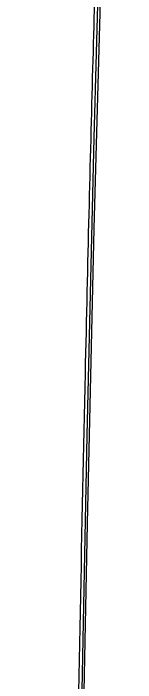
# Model space of a CAD drawing. Header units: millimetres. Extents: x 2448 to 4397, y 790 to 2168.
# Drawn here: x 2844.144 to 2845.013, y 2009.853 to 2014.599 of the extents above; entities that cross this region are included whole.
import ezdxf

# ---------------------------------------------------------------- set-up
doc = ezdxf.new("R2010")
doc.units = ezdxf.units.MM

msp = doc.modelspace()

# ---------------------------------------------------------------- linework, layer by layer
at = {"color": 7, "linetype": 'Continuous', "lineweight": 25, "flags": 128}
for points in [[(2845.0129, 2019.6761), (2844.9637, 2019.5084), (2844.9141, 2019.0057), (2844.8641, 2018.1704), (2844.8142, 2017.0065), (2844.7645, 2015.5193), (2844.7152, 2013.7158), (2844.6665, 2011.6044), (2844.6188, 2009.195), (2844.5722, 2006.4987), (2844.5269, 2003.5281), (2844.4832, 2000.2972), (2844.4412, 1996.8209), (2844.4012, 1993.1154), (2844.3633, 1989.1981), (2844.3277, 1985.0872), (2844.2946, 1980.8019), (2844.2642, 1976.3622), (2844.2365, 1971.7887), (2844.2117, 1967.1027), (2844.1899, 1962.3262), (2844.1712, 1957.4814), (2844.1558, 1952.5909), (2844.1436, 1947.6775)], [(2845.0114, 2018.9754), (2844.9627, 2018.8092), (2844.9135, 2018.3115), (2844.8641, 2017.4843), (2844.8146, 2016.3317), (2844.7654, 2014.859), (2844.7166, 2013.0731), (2844.6684, 2010.9822), (2844.6211, 2008.5962), (2844.575, 2005.9262), (2844.5302, 2002.9845), (2844.4869, 1999.785), (2844.4453, 1996.3425), (2844.4057, 1992.6732), (2844.3681, 1988.794), (2844.3329, 1984.7231), (2844.3001, 1980.4795), (2844.2699, 1976.083), (2844.2425, 1971.554), (2844.218, 1966.9137), (2844.2054, 1964.2491)]]:
    msp.add_lwpolyline(points, dxfattribs=at)
at = {"color": 7, "linetype": 'Continuous', "lineweight": 25}
msp.add_open_spline([(2844.203, 1964.2513), (2844.2048, 1964.7099), (2844.2134, 1967.005), (2844.2313, 1971.095), (2844.2598, 1976.4138), (2844.2954, 1982.0859), (2844.3399, 1987.9943), (2844.394, 1993.9675), (2844.4533, 1999.4429), (2844.5173, 2004.3306), (2844.585, 2008.5911), (2844.6493, 2011.8577), (2844.7089, 2014.2741), (2844.7629, 2016.0225), (2844.815, 2017.294), (2844.865, 2018.1513), (2844.8967, 2018.4032), (2844.9125, 2018.5292)], degree=3, knots=[0, 0, 0, 0, 0.015982, 0.079971, 0.143956, 0.207938, 0.29112, 0.374568, 0.45775, 0.540927, 0.624368, 0.707543, 0.76895, 0.830357, 0.891763, 0.945879, 1, 1, 1, 1], dxfattribs=at)

doc.saveas('drawing.dxf')
